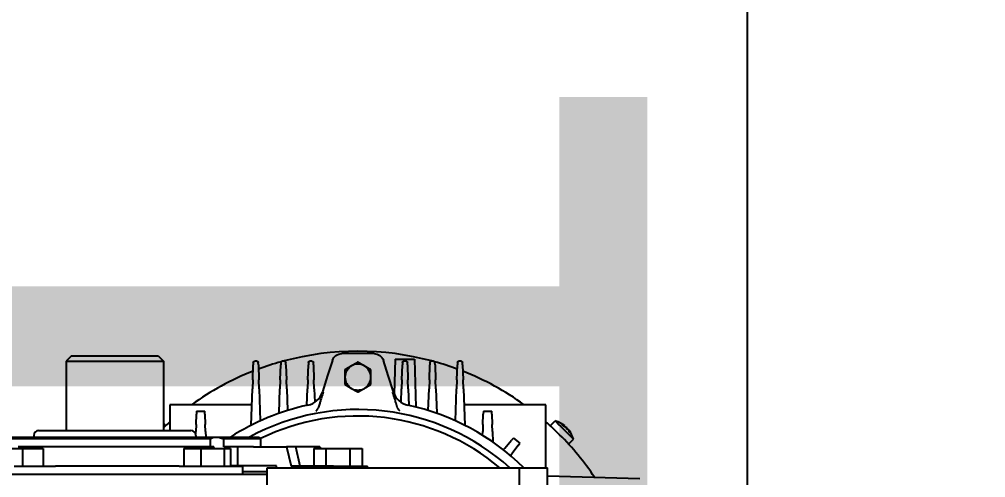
# Model space of a CAD drawing. Header units: millimetres. Extents: x -383313 to -161684, y -117025 to 99224.
# Drawn here: x -349515.5 to -349217.4, y -6359.4 to -6217.9 of the extents above; entities that cross this region are included whole.
import ezdxf

# ---------------------------------------------------------------- set-up
doc = ezdxf.new("R2010")
doc.units = ezdxf.units.MM
doc.header["$MEASUREMENT"] = 0
doc.layers.get('Defpoints').update_dxf_attribs({"color": 31})
doc.layers.add('001__КОНСТРУКТИВ__размеры внутр.', color=7, linetype='Continuous')
doc.layers.add('PV-9BDA', color=7, linetype='Continuous')
doc.styles.add('PSTUDIO', font='arial.ttf')
doc.dimstyles.new('PS_TICK', dxfattribs={"dimscale": 100, "dimtxt": 2.5, "dimasz": 1, "dimexe": 2, "dimexo": 2, "dimgap": 1, "dimtad": 1, "dimdec": 0, "dimzin": 0, "dimdsep": 46, "dimtxsty": 'PSTUDIO', "dimblk": 'ARCHTICK', "dimcen": 2, "dimdle": 1.5, "dimse1": 1, "dimse2": 1, "dimadec": 0, "dimazin": 0, "dimtfac": 1, "dimtdec": 0, "dimtix": 1, "dimtmove": 1, "dimatfit": 3, "dimldrblk": 'ARCHTICK', "dimfxl": 1, "dimtolj": 1, "dimtzin": 0, "dimarcsym": 0})

# ---------------------------------------------------------------- blocks, each defined once
blk = doc.blocks.new('_ArchTick')
at = {"color": 0, "linetype": 'ByBlock', "const_width": 0.15}
blk.add_lwpolyline([(-0.5, -0.5), (0.5, 0.5)], dxfattribs=at)
blk = doc.blocks.new('*D276')
at = {"layer": '001__КОНСТРУКТИВ__размеры внутр.', "color": 0, "lineweight": -2, "ltscale": 100, "transparency": 16777216}
blk.add_line((-349966.1, -1951.2), (-357994.8, -15739.43), dxfattribs=at)
at = {"layer": 'Defpoints', "color": 0, "ltscale": 100, "transparency": 16777216}
for p in [(-349288.38, -2519.4), (-357919.32, -15609.8), (-357166.13, -16048.38)]:
    blk.add_point(p, dxfattribs=at)
at = {"layer": '001__КОНСТРУКТИВ__размеры внутр.', "color": 0, "lineweight": -2, "ltscale": 100, "transparency": 16777216, "xscale": 100, "yscale": 100, "zscale": 100}
for p, rotation in [((-350041.58, -2080.82), 59.78831573303923), ((-357919.32, -15609.8), 239.7883157330392)]:
    blk.add_blockref('_ArchTick', p, dxfattribs=dict(at, rotation=rotation))
at = {"layer": '001__КОНСТРУКТИВ__размеры внутр.', "color": 0, "ltscale": 100, "transparency": 16777216, "insert": (-354177.17, -8730.76), "char_height": 250, "attachment_point": 5, "rotation": 59.7883, "style": 'PSTUDIO'}
blk.add_mtext('\\A1;15655', dxfattribs=at)
blk = doc.blocks.new('*U96')
at = {"layer": 'PV-9BDA'}
for p, q in [((-901.73, 2631.82), (-900.98, 2660.32)), ((-917.2, 2635.67), (-913.06, 2639.81)), ((-915.91, 2638.26), (-915.98, 2638.32)), ((-915.95, 2638.36), (-915.87, 2638.28)), ((-911.56, 2638.31), (-913.06, 2639.81)), ((-918.72, 2634.15), (-917.44, 2635.43)), ((-917.44, 2635.43), (-917.2, 2635.67)), ((-917.27, 2637.03), (-917.27, 2637.03)), ((-917.03, 2636.86), (-917.24, 2637.07)), ((-916.76, 2637.41), (-916.83, 2637.48)), ((-916.66, 2637.64), (-916.64, 2637.62)), ((-916.3, 2637.82), (-916.39, 2637.91)), ((-917.22, 2632.65), (-918.72, 2634.15)), ((-904.23, 2631.32), (-923.73, 2631.32)), ((-923.73, 2631.32), (-923.73, 2606.04)), ((-874.73, 2631.82), (-904.23, 2631.82)), ((-904.23, 2623.12), (-904.23, 2631.82)), ((-913.4, 2621.33), (-911.83, 2623.27)), ((-913.4, 2621.33), (-912.74, 2620.75)), ((-910.28, 2618.61), (-912.74, 2620.75)), ((-911.12, 2622.74), (-911.83, 2623.27)), ((-911.12, 2622.74), (-908.53, 2620.78)), ((-908.02, 2620.4), (-908.53, 2620.78)), ((-874.73, 2623.12), (-904.23, 2623.12)), ((-904.23, 2545.32), (-904.23, 2623.12)), ((-920.85, 2614.64), (-921.73, 2614.61)), ((-921.73, 2612.03), (-921.73, 2614.61)), ((-920.85, 2614.64), (-917.61, 2614.75)), ((-915.49, 2614.83), (-917.61, 2614.75)), ((-915.49, 2614.83), (-912.2, 2614.94)), ((-921.73, 2612.03), (-920.85, 2612)), ((-917.61, 2611.88), (-920.85, 2612)), ((-917.61, 2611.88), (-915.49, 2611.81)), ((-914.29, 2611.77), (-915.49, 2611.81)), ((-936.06, 2605.61), (-936.75, 2605.58)), ((-936.06, 2605.61), (-931.4, 2605.77)), ((-928.58, 2605.87), (-931.4, 2605.77)), ((-928.58, 2605.87), (-917.38, 2606.26)), ((-937.23, 2604.55), (-937.23, 2605.08)), ((-936.75, 2604.05), (-936.06, 2604.03)), ((-931.4, 2603.86), (-936.06, 2604.03)), ((-931.4, 2603.86), (-928.58, 2603.77)), ((-918.74, 2603.42), (-928.58, 2603.77)), ((-937.23, 2596.05), (-937.23, 2596.58)), ((-936.06, 2597.11), (-936.75, 2597.08)), ((-936.06, 2597.11), (-931.4, 2597.27)), ((-928.58, 2597.37), (-931.4, 2597.27)), ((-928.58, 2597.37), (-921.06, 2597.63)), ((-936.75, 2595.55), (-936.06, 2595.53)), ((-931.4, 2595.36), (-936.06, 2595.53)), ((-931.4, 2595.36), (-928.58, 2595.27)), ((-921.93, 2595.03), (-928.58, 2595.27)), ((-937.73, 2590.8), (-923.01, 2591.19)), ((-937.73, 2584.83), (-937.73, 2590.8)), ((-937.23, 2587.55), (-937.23, 2588.08)), ((-936.06, 2588.61), (-936.75, 2588.58)), ((-936.06, 2588.61), (-931.4, 2588.77)), ((-928.58, 2588.87), (-931.4, 2588.77)), ((-928.58, 2588.87), (-923.52, 2589.05)), ((-937.73, 2584.83), (-926.93, 2584.55)), ((-936.75, 2587.05), (-936.06, 2587.03)), ((-931.4, 2586.86), (-936.06, 2587.03)), ((-931.4, 2586.86), (-928.58, 2586.77)), ((-924.49, 2586.62), (-928.58, 2586.77)), ((-923, 2585.46), (-924.21, 2585.08)), ((-932.69, 2582.65), (-937.4, 2581.17)), ((-927.65, 2584.27), (-932.69, 2582.68)), ((-932.69, 2582.68), (-932.69, 2582.65)), ((-939.49, 2578.31), (-939.49, 2568.32)), ((-904.73, 2576.19), (-904.73, 2576.31)), ((-904.23, 2576.31), (-904.73, 2576.31)), ((-904.73, 2574.59), (-904.73, 2576.19)), ((-910.23, 2574.59), (-904.73, 2574.59)), ((-910.23, 2570.87), (-910.23, 2574.59)), ((-904.73, 2573.14), (-904.73, 2574.59)), ((-904.73, 2569.97), (-904.73, 2573.14)), ((-910.23, 2570.87), (-904.73, 2570.87)), ((-910.23, 2563.42), (-910.23, 2570.87)), ((-904.73, 2565.82), (-904.73, 2569.97)), ((-937.4, 2565.46), (-932.69, 2563.98)), ((-932.69, 2563.98), (-932.69, 2563.95)), ((-932.69, 2563.95), (-927.65, 2562.36)), ((-904.73, 2565.82), (-904.73, 2552.71)), ((-924.21, 2561.55), (-923, 2561.17)), ((-910.73, 2561.62), (-910.23, 2561.76)), ((-910.73, 2561.62), (-910.73, 2554.14)), ((-910.23, 2563.42), (-904.73, 2563.42)), ((-910.23, 2559.7), (-910.23, 2563.42)), ((-937.23, 2558.55), (-937.23, 2559.08)), ((-936.06, 2559.61), (-936.75, 2559.58)), ((-936.75, 2558.05), (-936.06, 2558.03)), ((-936.06, 2559.61), (-931.4, 2559.77)), ((-931.4, 2557.86), (-936.06, 2558.03)), ((-928.58, 2559.87), (-931.4, 2559.77)), ((-931.4, 2557.86), (-928.58, 2557.77)), ((-928.58, 2559.87), (-924.49, 2560.01)), ((-910.23, 2559.7), (-904.73, 2559.7)), ((-923.52, 2557.59), (-928.58, 2557.77)), ((-904.73, 2555.53), (-910.73, 2554.14)), ((-910.73, 2554.14), (-910.73, 2553.32)), ((-910.73, 2553.32), (-910.73, 2552.45)), ((-910.73, 2551.32), (-904.73, 2552.71)), ((-910.73, 2552.45), (-910.73, 2551.32)), ((-937.23, 2550.05), (-937.23, 2550.58)), ((-936.06, 2551.11), (-936.75, 2551.08)), ((-936.75, 2549.55), (-936.06, 2549.53)), ((-936.06, 2551.11), (-931.4, 2551.27)), ((-931.4, 2549.36), (-936.06, 2549.53)), ((-928.58, 2551.37), (-931.4, 2551.27)), ((-931.4, 2549.36), (-928.58, 2549.27)), ((-928.58, 2551.37), (-921.93, 2551.6)), ((-921.06, 2549), (-928.58, 2549.27)), ((-910.73, 2541.15), (-910.73, 2551.32)), ((-904.83, 2548.25), (-904.83, 2534.02)), ((-904.23, 2548.25), (-904.83, 2548.25)), ((-928.58, 2542.87), (-931.4, 2542.77)), ((-928.58, 2542.87), (-918.74, 2543.21)), ((-913.73, 2542.82), (-913.23, 2543.32)), ((-913.23, 2543.32), (-913.23, 2531.92)), ((-913.23, 2543.32), (-910.73, 2543.32)), ((-874.73, 2545.32), (-904.23, 2545.32)), ((-903.13, 2537.79), (-903.13, 2545.32)), ((-902.23, 2451.32), (-902.23, 2545.32)), ((-937.23, 2541.55), (-937.23, 2542.08)), ((-936.06, 2542.61), (-936.75, 2542.58)), ((-936.75, 2541.05), (-936.06, 2541.03)), ((-936.06, 2542.61), (-931.4, 2542.77)), ((-931.4, 2540.86), (-936.06, 2541.03)), ((-931.4, 2540.86), (-928.58, 2540.77)), ((-917.38, 2540.37), (-928.58, 2540.77)), ((-923.73, 2540.6), (-923.73, 2515.32)), ((-913.73, 2529.54), (-913.73, 2542.82)), ((-910.73, 2541.15), (-910.73, 2538.46)), ((-910.73, 2538.46), (-910.73, 2536.24)), ((-904.73, 2536.09), (-904.73, 2537.69)), ((-904.73, 2537.69), (-902.23, 2537.69)), ((-903.13, 2537.79), (-903.13, 2537.69)), ((-904.83, 2536.24), (-910.73, 2536.24)), ((-910.73, 2536.24), (-910.73, 2531.92)), ((-910.23, 2534.02), (-904.73, 2534.02)), ((-910.23, 2532.09), (-910.23, 2534.02)), ((-904.73, 2532.24), (-904.73, 2536.09)), ((-910.73, 2531.92), (-913.23, 2531.92)), ((-910.23, 2532.09), (-904.73, 2532.09)), ((-910.23, 2524.9), (-910.23, 2532.09)), ((-904.73, 2532.09), (-904.73, 2532.24)), ((-904.73, 2529.27), (-904.73, 2532.09)), ((-913.73, 2453.82), (-913.73, 2529.54)), ((-910.23, 2528.98), (-910.73, 2528.92)), ((-910.73, 2528.92), (-910.73, 2528.17)), ((-910.73, 2528.17), (-910.23, 2528.23)), ((-910.73, 2528.17), (-910.73, 2468.47)), ((-904.73, 2522.28), (-904.73, 2529.27)), ((-920.85, 2526.14), (-921.73, 2526.11)), ((-921.73, 2523.53), (-921.73, 2526.11)), ((-920.85, 2526.14), (-917.61, 2526.25)), ((-915.49, 2526.33), (-917.61, 2526.25)), ((-915.49, 2526.33), (-913.73, 2526.39)), ((-913.23, 2527.72), (-913.23, 2453.32)), ((-913.23, 2527.72), (-910.73, 2527.72)), ((-921.73, 2523.53), (-920.85, 2523.5)), ((-917.61, 2523.38), (-920.85, 2523.5)), ((-917.61, 2523.38), (-915.49, 2523.31)), ((-914.58, 2523.28), (-915.49, 2523.31)), ((-914.23, 2523.32), (-913.73, 2523.32)), ((-910.23, 2524.9), (-904.73, 2524.9)), ((-910.23, 2519.63), (-910.23, 2524.9)), ((-904.73, 2518.49), (-904.73, 2522.28)), ((-915.73, 2474.82), (-915.73, 2521.82)), ((-910.23, 2519.63), (-904.73, 2519.63)), ((-904.73, 2518.23), (-904.73, 2518.49)), ((-904.73, 2518.23), (-904.73, 2514.67)), ((-938.68, 2511.82), (-937.18, 2513.32)), ((-937.18, 2483.32), (-937.18, 2513.32)), ((-937.18, 2513.32), (-915.73, 2513.32)), ((-923.73, 2515.32), (-915.73, 2515.32)), ((-917.22, 2513.98), (-917.89, 2513.32)), ((-904.73, 2514.67), (-904.73, 2483.53)), ((-938.68, 2511.82), (-938.68, 2484.82)), ((-938.68, 2484.82), (-937.18, 2483.32)), ((-937.18, 2483.32), (-915.73, 2483.32)), ((-904.73, 2483.53), (-904.73, 2480.02)), ((-904.73, 2479.78), (-904.73, 2480.02)), ((-904.73, 2476.04), (-904.73, 2479.78)), ((-910.23, 2469.81), (-910.23, 2476.26)), ((-910.23, 2476.26), (-904.73, 2476.26)), ((-904.73, 2470.29), (-904.73, 2476.04)), ((-914.23, 2473.32), (-913.73, 2473.32)), ((-910.23, 2463.36), (-910.23, 2469.81)), ((-910.23, 2469.81), (-904.73, 2469.81)), ((-904.73, 2469.81), (-904.73, 2470.29)), ((-904.73, 2467.28), (-904.73, 2469.81))]:
    blk.add_line(p, q, dxfattribs=at)
for centre, radius, start, end in [((-852.23, 2573.32), 88, 123.9271, 135), ((-910.99, 2632.08), 8, 105, 127.4488), ((-852.23, 2573.32), 88, 135, 138.7694), ((-910.99, 2632.08), 8, 142.5512, 157.5779), ((-910.99, 2632.08), 8, 157.5779, 165), ((-852.23, 2573.32), 88, 144.3409, 158.4241), ((-852.23, 2573.32), 73, 135.4247, 167.8125), ((-852.23, 2573.32), 70, 137.9754, 208.5295), ((-852.23, 2573.32), 68, 139.8808, 206.1944), ((-852.23, 2573.32), 88, 159.6084, 164.3755), ((-852.23, 2573.32), 88, 164.9963, 195.0037), ((-932.23, 2573.32), 4, 90, 150), ((-932.23, 2573.32), 4, 30, 90), ((-932.23, 2573.32), 4, 150, 210), ((-932.23, 2573.32), 4, 330, 30), ((-932.23, 2573.32), 4, 210, 270), ((-932.23, 2573.32), 4, 270, 330), ((-852.23, 2573.32), 73, 192.1875, 212.5986), ((-852.23, 2573.32), 88, 195.6245, 200.3916), ((-852.23, 2573.32), 88, 201.5759, 215.6591), ((-914.23, 2521.82), 1.5, 90, 180), ((-852.23, 2573.32), 88, 221.2306, 222.9859), ((-914.23, 2474.82), 1.5, 180, 270)]:
    blk.add_arc(centre, radius, start, end, dxfattribs=at)
for centre, major_axis, ratio, start_param, end_param in [((-911.21, 2631.86), (-5.64, 5.64), 0.837169, -0.292394, -0.093397), ((-909.63, 2633.44), (-5.42, 5.42), 0.546944, -0.075114, 0.075114), ((-910.98, 2632.09), (-5.66, 5.66), 0.992878, 0.115142, 0.290567), ((-911.88, 2631.19), (-5.42, 5.42), 0.837169, -0.075114, 0.075114), ((-911.21, 2631.86), (-5.64, 5.64), 0.837169, 0.093397, 0.110524), ((-910.77, 2632.3), (-5.64, 5.64), 0.837169, 0.093397, 0.181059), ((-910.65, 2632.42), (-5.64, 5.64), 0.546944, 0.093397, 0.292394), ((-911.33, 2631.74), (-5.64, 5.64), 0.546944, -0.110524, -0.093397), ((-911.13, 2631.94), (-5.66, 5.66), 0.28974, -0.290567, -0.115142), ((-911.33, 2631.74), (-5.64, 5.64), 0.546944, -0.18199, -0.157409), ((-929.45, 2590), (0.73, -5.96), 0.999645, 0.184248, 1.236854), ((-929.45, 2556.64), (-0.73, -5.96), 0.999645, 1.904739, 2.957344)]:
    blk.add_ellipse(centre, major_axis=major_axis, ratio=ratio, start_param=start_param, end_param=end_param, dxfattribs=at)
at = {"layer": 'PV-9BDA', "extrusion": (0, 0, -1)}
for centre, major_axis, ratio, start_param, end_param in [((-911.01, 2632.06), (-5.66, 5.66), 0.992878, 0.115142, 0.121368), ((-910.77, 2632.3), (-5.64, 5.64), 0.837166, 0.093436, 0.292434), ((-911.03, 2632.04), (-5.66, 5.66), 0.957105, -0.290567, -0.115142), ((-911.33, 2631.74), (-5.64, 5.64), 0.546947, -0.292382, -0.093385), ((-910.86, 2632.21), (-5.66, 5.66), 0.28974, -0.171137, -0.115142), ((-910.85, 2632.22), (-5.66, 5.66), 0.119138, 0.115142, 0.290567), ((-936.49, 2578.31), (2.42, -1.77), 0.999473, 2.509162, 3.774023), ((-936.49, 2568.33), (2.42, 1.77), 0.999473, 2.509162, 3.774023)]:
    blk.add_ellipse(centre, major_axis=major_axis, ratio=ratio, start_param=start_param, end_param=end_param, dxfattribs=at)
at = {"layer": 'PV-9BDA'}
for points, knots in [([(-909.81, 2618.2), (-909.86, 2618.25), (-909.92, 2618.29), (-910.08, 2618.44), (-910.19, 2618.53), (-910.28, 2618.61)], [0.02814133, 0.02814133, 0.02814133, 0.02814133, 0.05405164, 0.05405164, 0.10810243, 0.10810243, 0.10810243, 0.10810243]), ([(-937.23, 2605.08), (-937.23, 2605.2), (-937.19, 2605.32), (-937.03, 2605.51), (-936.9, 2605.58), (-936.75, 2605.58)], [0, 0, 0, 0, 0.0998062, 0.0998062, 0.1959838, 0.1959838, 0.1959838, 0.1959838]), ([(-936.75, 2604.05), (-936.89, 2604.06), (-937.01, 2604.12), (-937.18, 2604.29), (-937.23, 2604.43), (-937.23, 2604.55)], [0.4158329, 0.4158329, 0.4158329, 0.4158329, 0.5017093, 0.5017093, 0.6090861, 0.6090861, 0.6090861, 0.6090861]), ([(-937.23, 2596.58), (-937.23, 2596.7), (-937.18, 2596.85), (-937.01, 2597.01), (-936.89, 2597.08), (-936.75, 2597.08)], [0, 0, 0, 0, 0.1073768, 0.1073768, 0.1932532, 0.1932532, 0.1932532, 0.1932532]), ([(-936.75, 2595.55), (-936.89, 2595.56), (-937.01, 2595.62), (-937.18, 2595.79), (-937.23, 2595.93), (-937.23, 2596.05)], [0.4158329, 0.4158329, 0.4158329, 0.4158329, 0.5017093, 0.5017093, 0.6090861, 0.6090861, 0.6090861, 0.6090861]), ([(-937.23, 2588.08), (-937.23, 2588.2), (-937.18, 2588.35), (-937.01, 2588.51), (-936.89, 2588.58), (-936.75, 2588.58)], [0, 0, 0, 0, 0.1073768, 0.1073768, 0.1932532, 0.1932532, 0.1932532, 0.1932532]), ([(-936.75, 2587.05), (-936.9, 2587.06), (-937.03, 2587.13), (-937.19, 2587.32), (-937.23, 2587.44), (-937.23, 2587.55)], [0.4158314, 0.4158314, 0.4158314, 0.4158314, 0.512009, 0.512009, 0.6118152, 0.6118152, 0.6118152, 0.6118152]), ([(-924.21, 2585.08), (-924.51, 2584.99), (-924.8, 2584.9), (-925.38, 2584.72), (-925.67, 2584.63), (-926.24, 2584.45), (-926.51, 2584.37), (-927.07, 2584.2), (-927.34, 2584.12), (-927.62, 2584.03)], [0, 0, 0, 0, 0.000924681, 0.000924681, 0.001849362, 0.001849362, 0.002774044, 0.002774044, 0.003698725, 0.003698725, 0.003698725, 0.003698725]), ([(-922.61, 2585.58), (-922.57, 2585.6), (-922.52, 2585.61), (-922.35, 2585.69), (-922.24, 2585.77), (-922.12, 2585.88), (-922.09, 2585.91), (-922.07, 2585.94)], [-0.014404582, -0.014404582, -0.014404582, -0.014404582, -0.013012867, -0.013012867, -0.009040351, -0.009040351, -0.007771428, -0.007771428, -0.007771428, -0.007771428]), ([(-921.84, 2586.28), (-921.84, 2586.28), (-921.85, 2586.27), (-921.85, 2586.26), (-921.87, 2586.21), (-921.9, 2586.16), (-921.97, 2586.06), (-922.01, 2586), (-922.07, 2585.94)], [-0.06011931, -0.06011931, -0.06011931, -0.06011931, -0.05789101, -0.05566251, -0.05566251, -0.02999927, -0.02999927, -0.00000001, -0.00000001, -0.00000001, -0.00000001]), ([(-927.62, 2562.6), (-927.07, 2562.43), (-926.52, 2562.27), (-925.67, 2562.01), (-925.38, 2561.92), (-924.8, 2561.74), (-924.51, 2561.65), (-924.21, 2561.55)], [-0.000015492, -0.000015492, -0.000015492, -0.000015492, 0.001843322, 0.001843322, 0.00277273, 0.00277273, 0.003702137, 0.003702137, 0.003702137, 0.003702137]), ([(-922.07, 2560.7), (-922.09, 2560.72), (-922.12, 2560.75), (-922.24, 2560.87), (-922.35, 2560.94), (-922.52, 2561.02), (-922.57, 2561.04), (-922.61, 2561.05)], [-0.05652632, -0.05652632, -0.05652632, -0.05652632, -0.0538488, -0.0538488, -0.04546646, -0.04546646, -0.04252979, -0.04252979, -0.04252979, -0.04252979]), ([(-937.23, 2559.08), (-937.23, 2559.2), (-937.19, 2559.32), (-937.03, 2559.51), (-936.9, 2559.58), (-936.75, 2559.58)], [0, 0, 0, 0, 0.0998062, 0.0998062, 0.1959838, 0.1959838, 0.1959838, 0.1959838]), ([(-936.75, 2558.05), (-936.9, 2558.06), (-937.03, 2558.13), (-937.19, 2558.32), (-937.23, 2558.44), (-937.23, 2558.55)], [0.4158314, 0.4158314, 0.4158314, 0.4158314, 0.512009, 0.512009, 0.6118152, 0.6118152, 0.6118152, 0.6118152]), ([(-937.23, 2550.58), (-937.23, 2550.7), (-937.19, 2550.82), (-937.03, 2551.01), (-936.9, 2551.08), (-936.75, 2551.08)], [0, 0, 0, 0, 0.0998062, 0.0998062, 0.1959838, 0.1959838, 0.1959838, 0.1959838]), ([(-936.75, 2549.55), (-936.89, 2549.56), (-937.01, 2549.62), (-937.18, 2549.79), (-937.23, 2549.93), (-937.23, 2550.05)], [0.4158329, 0.4158329, 0.4158329, 0.4158329, 0.5017093, 0.5017093, 0.6090861, 0.6090861, 0.6090861, 0.6090861]), ([(-937.23, 2542.08), (-937.23, 2542.2), (-937.19, 2542.32), (-937.03, 2542.51), (-936.9, 2542.58), (-936.75, 2542.58)], [0, 0, 0, 0, 0.0998062, 0.0998062, 0.1959838, 0.1959838, 0.1959838, 0.1959838]), ([(-936.75, 2541.05), (-936.9, 2541.06), (-937.03, 2541.13), (-937.19, 2541.32), (-937.23, 2541.44), (-937.23, 2541.55)], [0.4158314, 0.4158314, 0.4158314, 0.4158314, 0.512009, 0.512009, 0.6118152, 0.6118152, 0.6118152, 0.6118152])]:
    blk.add_open_spline(points, degree=3, knots=knots, dxfattribs=at)
for points in [[(-922.61, 2585.58), (-922.73, 2585.55), (-922.88, 2585.5), (-923, 2585.46)], [(-923, 2561.17), (-922.88, 2561.13), (-922.73, 2561.09), (-922.61, 2561.05)], [(-921.84, 2560.35), (-921.88, 2560.46), (-921.96, 2560.58), (-922.07, 2560.7)], [(-913.73, 2529.54), (-913.73, 2530.24), (-913.55, 2531.06), (-913.23, 2531.92)], [(-913.23, 2527.72), (-913.55, 2528.21), (-913.73, 2528.83), (-913.73, 2529.54)]]:
    blk.add_open_spline(points, degree=3, dxfattribs=at)
for points, weights in [([(-934.54, 2577.32), (-935.16, 2576.25), (-935.7, 2575.32)], [1.73205080757, 1.86602540378, 1.86602540378]), ([(-932.23, 2577.32), (-933.3, 2577.32), (-934.54, 2577.32)], [1.86602540378, 1.86602540378, 1.73205080757]), ([(-929.92, 2577.32), (-931.16, 2577.32), (-932.23, 2577.32)], [1.73205080757, 1.86602540378, 1.86602540378]), ([(-928.77, 2575.32), (-929.3, 2576.25), (-929.92, 2577.32)], [1.86602540378, 1.86602540378, 1.73205080757]), ([(-935.7, 2575.32), (-936.23, 2574.39), (-936.85, 2573.32)], [1.86602540378, 1.86602540378, 1.73205080757]), ([(-936.85, 2573.32), (-936.23, 2572.25), (-935.7, 2571.32)], [1.73205080757, 1.86602540378, 1.86602540378]), ([(-927.61, 2573.32), (-928.23, 2574.39), (-928.77, 2575.32)], [1.73205080757, 1.86602540378, 1.86602540378]), ([(-928.77, 2571.32), (-928.23, 2572.25), (-927.61, 2573.32)], [1.86602540378, 1.86602540378, 1.73205080757]), ([(-935.7, 2571.32), (-935.16, 2570.39), (-934.54, 2569.32)], [1.86602540378, 1.86602540378, 1.73205080757]), ([(-929.92, 2569.32), (-929.3, 2570.39), (-928.77, 2571.32)], [1.73205080757, 1.86602540378, 1.86602540378]), ([(-934.54, 2569.32), (-933.3, 2569.32), (-932.23, 2569.32)], [1.73205080757, 1.86602540378, 1.86602540378]), ([(-932.23, 2569.32), (-931.16, 2569.32), (-929.92, 2569.32)], [1.86602540378, 1.86602540378, 1.73205080757])]:
    blk.add_rational_spline(points, weights, degree=2, dxfattribs=at)
blk = doc.blocks.new('*D261')
at = {"layer": '001__КОНСТРУКТИВ__размеры внутр.', "color": 0, "lineweight": -2, "ltscale": 100, "transparency": 16777216}
blk.add_line((-349291, -5432.1), (-349291, -7008.4), dxfattribs=at)
at = {"layer": 'Defpoints', "color": 0, "ltscale": 100, "transparency": 16777216}
for p in [(-350389.18, -5582.1), (-349686.1, -6858.4), (-349291, -6858.4)]:
    blk.add_point(p, dxfattribs=at)
at = {"layer": '001__КОНСТРУКТИВ__размеры внутр.', "color": 0, "lineweight": -2, "ltscale": 100, "transparency": 16777216, "xscale": 100, "yscale": 100, "zscale": 100}
for p, rotation in [((-349291, -5582.1), 90), ((-349291, -6858.4), 270)]:
    blk.add_blockref('_ArchTick', p, dxfattribs=dict(at, rotation=rotation))
at = {"layer": '001__КОНСТРУКТИВ__размеры внутр.', "color": 0, "ltscale": 100, "transparency": 16777216, "insert": (-349445.08, -6030.66), "char_height": 250, "attachment_point": 5, "rotation": 90, "style": 'PSTUDIO'}
blk.add_mtext('\\A1;1276', dxfattribs=at)
blk = doc.blocks.new('*D262')
at = {"layer": '001__КОНСТРУКТИВ__размеры внутр.', "color": 0, "lineweight": -2, "ltscale": 100, "transparency": 16777216}
blk.add_line((-350664.06, -5054.17), (-349264.1, -5054.17), dxfattribs=at)
at = {"layer": 'Defpoints', "color": 0, "ltscale": 100, "transparency": 16777216}
for p in [(-349414.1, -5054.17), (-350514.06, -5577.63), (-349414.1, -6655.2)]:
    blk.add_point(p, dxfattribs=at)
at = {"layer": '001__КОНСТРУКТИВ__размеры внутр.', "color": 0, "lineweight": -2, "ltscale": 100, "transparency": 16777216, "xscale": 100, "yscale": 100, "zscale": 100, "rotation": 180}
blk.add_blockref('_ArchTick', (-350514.06, -5054.17), dxfattribs=at)
at = {"layer": '001__КОНСТРУКТИВ__размеры внутр.', "color": 0, "lineweight": -2, "ltscale": 100, "transparency": 16777216, "xscale": 100, "yscale": 100, "zscale": 100}
blk.add_blockref('_ArchTick', (-349414.1, -5054.17), dxfattribs=at)
at = {"layer": '001__КОНСТРУКТИВ__размеры внутр.', "color": 0, "ltscale": 100, "transparency": 16777216, "insert": (-349964.08, -4826.53), "char_height": 250, "attachment_point": 5, "style": 'PSTUDIO'}
blk.add_mtext('\\A1;1100', dxfattribs=at)

msp = doc.modelspace()

# ---------------------------------------------------------------- block references
at = {"layer": 'PV-9BDA', "rotation": 270}
msp.add_blockref('*U96', (-351984.41434, -7260.63056), dxfattribs=at)

# ---------------------------------------------------------------- dimensions: what is measured, and where the dimension line sits
at = {"layer": '001__КОНСТРУКТИВ__размеры внутр.', "ltscale": 100}
dim = msp.add_aligned_dim(p1=(-349288.38174, -2519.3977), p2=(-357166.13051, -16048.37843), distance=-871.57842, dimstyle='PS_TICK', dxfattribs=at)
dim.commit()
dim.dimension.update_dxf_attribs({"geometry": '*D276', "text_midpoint": (-354177.17293, -8730.76392)})
dim = msp.add_linear_dim(base=(-349414.09698, -5054.17344), p1=(-350514.05882, -5577.63104), p2=(-349414.09698, -6655.19865), dimstyle='PS_TICK', dxfattribs=at)
dim.commit()
dim.dimension.update_dxf_attribs({"geometry": '*D262', "text_midpoint": (-349964.0779, -4826.5302)})
dim = msp.add_linear_dim(base=(-349291.00284, -6858.39865), p1=(-350389.17549, -5582.0977), p2=(-349686.09698, -6858.39865), angle=90, dimstyle='PS_TICK', dxfattribs=at)
dim.commit()
dim.dimension.update_dxf_attribs({"geometry": '*D261', "text_midpoint": (-349217.43435, -6030.6586), "dimtype": 160})

doc.saveas('drawing.dxf')
